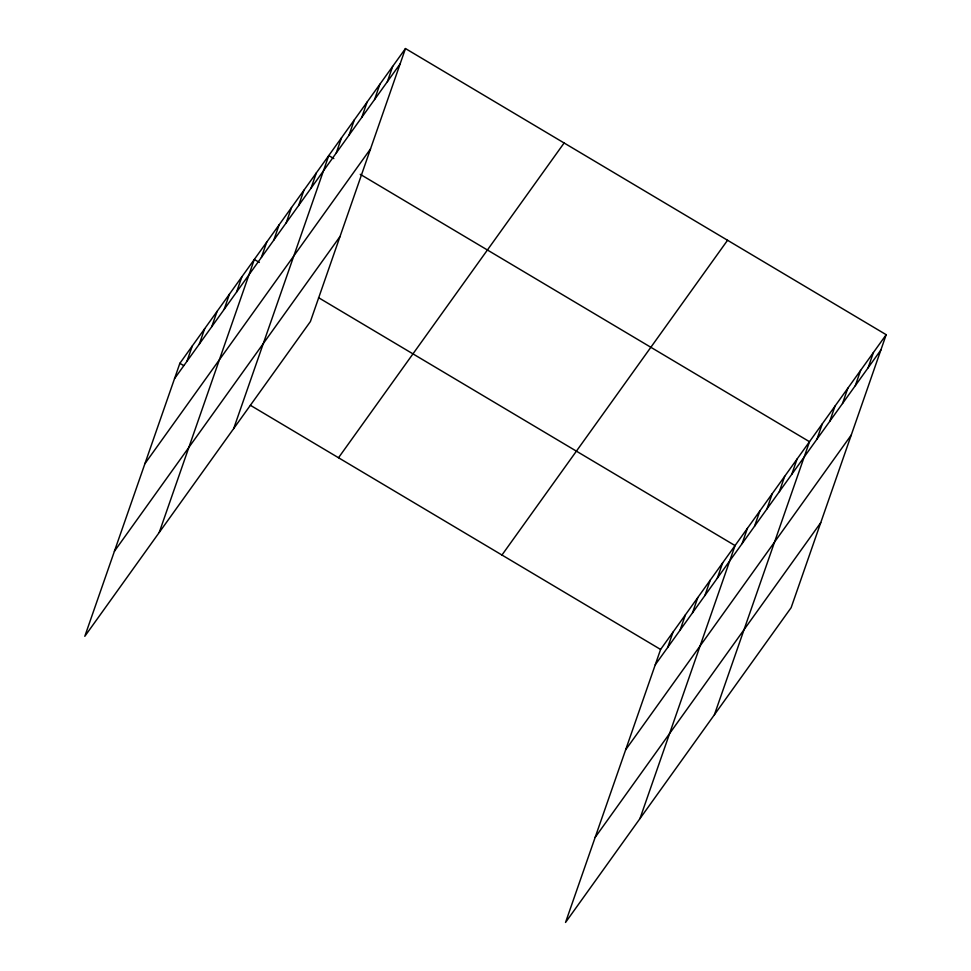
<?xml version="1.0" encoding="UTF-8"?>
<svg xmlns="http://www.w3.org/2000/svg" width="971" height="971" viewBox="0 0 971 971"><rect width="100%" height="100%" fill="white"/><g stroke="black" fill="none" stroke-linecap="round" stroke-linejoin="round"><path stroke-width="1.46" d="M405.465 48.55L179.866 363.312L84.805 636.308L310.404 321.547L405.465 48.55L886.195 334.692L791.134 607.688L565.535 922.45L660.596 649.453L886.195 334.692M186.942 361.309L192.282 346.004M199.346 344.001L204.687 328.684M211.763 326.693L217.091 311.375M224.167 309.373L229.496 294.067M236.572 292.065L241.913 276.747M159.244 532.436L254.317 259.439L259.354 262.437M261.393 257.436L266.722 242.131M273.798 240.128L279.138 224.811M286.202 222.82L291.543 207.503M298.619 205.5L303.947 190.195M311.023 188.192L316.352 172.887M233.695 428.563L328.768 155.566L333.806 158.564M336.221 153.042L341.549 137.736M349.002 135.212L354.33 119.894M361.782 117.37L367.111 102.064M374.563 99.54L379.904 84.222M387.356 81.698L392.685 66.392M667.672 647.451L673.012 632.145M680.076 630.143L685.417 614.837M692.493 612.835L697.821 597.517M704.897 595.526L710.226 580.209M717.302 578.206L722.642 562.901M639.974 818.577L735.047 545.581L318.524 297.66M742.123 543.59L747.452 528.273M754.528 526.27L759.868 510.964M766.932 508.962L772.273 493.644M779.349 491.654L784.677 476.336M791.753 474.334L797.082 459.028M714.425 714.705L809.498 441.708L360.241 174.307M816.951 439.195L822.279 423.878M829.732 421.353L835.06 406.036M842.512 403.511L847.841 388.206M855.293 385.681L860.634 370.364M868.086 367.839L873.415 352.534M174.537 378.629L400.137 63.868M144.922 463.665L370.521 148.903M114.408 551.273L340.02 236.511M338.515 457.742L564.115 142.98M501.958 555.024L727.558 240.262M655.267 664.771L880.867 350.009M625.652 749.806L851.251 435.044M595.138 837.415L820.75 522.653M179.866 363.312L183.64 365.557M250.372 405.283L660.596 649.453"/></g></svg>
